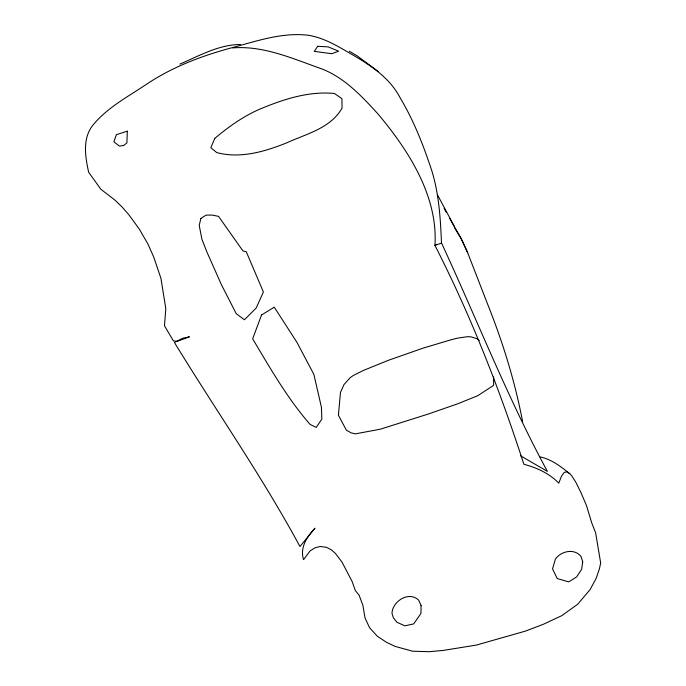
<?xml version="1.0" encoding="UTF-8"?>
<svg xmlns="http://www.w3.org/2000/svg" width="686" height="686" viewBox="0 0 686 686"><rect width="100%" height="100%" fill="white"/><g stroke="black" fill="none" stroke-linecap="round" stroke-linejoin="round"><path stroke-width="1.03" d="M493.62 376.957L493.611 385.386L477.79 395.693L457.888 403.737L428.158 414.07L380.284 429.204L355.322 433.861L351.129 432.849L346.396 430.216L338.412 415.253L340.453 392.521L343.96 384.623L350.28 377.54L353.522 375.362L363.631 370.354L388.242 360.356L423.056 348.145L449.759 340.153L457.399 338.164L467.852 336.637L471.239 336.92L477.01 338.73L479.24 340.47M436.279 244.448L434.941 245.408C470.845 315.689 499.588 389.288 523.881 464.276C536.855 467.741 549.297 473.357 558.773 483.141L561.568 476.041L564.389 472.26L566.876 471.934L569.74 473.649L571.747 475.835L575.726 482.061L580.973 492.659L586.479 505.556L591.692 522.732L595.628 532.833L600.679 563.035L599.375 568.986L596.057 578.615L590.037 589.643L577.732 604.22L561.834 615.642L543.389 624.269L525.502 631.094L476.358 645.08L443.036 650.448L429.119 651.7L412.569 651.203L395.067 646.384L386.278 642.173L377.351 636.248L369.583 627.767L365.021 617.915L362.894 605.335L359.078 595.114L355.382 590.672L352.115 581.479L342.014 562.108L335.505 553.559L331.432 549.838L326.442 547.308L320.088 546.493L315.106 547.788L310.098 550.927L303.538 559.665C299.688 547.471 307.036 536.684 314.994 528.211L299.962 546.545C262.018 476.238 216.03 410.64 174.45 342.511L182.442 338.335L189.456 336.8L177.271 341.336L173.421 340.891L164.477 325.781L165.815 308.64L160.893 278.173L153.767 257.164L147.97 244.105L139.267 229.021L128.977 214.907L122.074 206.983L114.879 200.046L100.808 189.216L88.648 172.229C85.236 156.665 82.174 138.452 93.047 124.981C107.342 107.599 127.639 96.889 146.084 84.549C172.598 66.688 202.584 55.532 233.309 47.36C257.679 40.74 282.726 32.182 308.297 35.26C325.198 37.962 339.793 47.505 354.362 55.866C372.404 66.465 390.343 78.813 400.187 97.901C412.638 118.747 421.856 141.316 429.625 164.271C438.783 189.662 440.369 216.399 441.492 243.093L434.941 245.408C438.157 196.187 408.393 150.191 378.003 113.979C361.839 96.289 344.749 77.878 321.931 68.952C293.128 58.833 263.921 45.43 232.674 47.891M179.938 64.098C199.317 55.746 218.74 44.633 240.452 44.479M540.276 456.936C551.621 459.388 560.839 466.583 569.74 473.649M520.485 455.753L547.385 471.385C507.451 397.597 476.864 319.264 441.621 243.23M349.32 51.227L357.097 55.806L378.338 71.618M454.372 227.443L461.266 238.762L467.629 252.654L488.02 305.184C503.035 342.923 515.049 381.836 522.629 421.761M437.642 195.158L454.372 226.483M444.108 208.373L446.149 212.085M449.733 218.585L461.266 238.762L467.629 252.654M421.067 605.498L420.972 613.404L413.667 623.908L404.834 625.838L397.031 622.296L393.404 617.889L391.998 613.344C392.418 601.133 409.079 590.732 418.657 600.147L421.067 605.498M127.33 131.18L126.91 142.817L123.763 145.501L119.381 146.075L113.893 141.822L116.371 134.67L127.33 131.18M582.706 561.817L581.651 569.294L576.609 576.935L568.72 581.891L557.255 578.564L552.53 568.9L555.411 559.047C561.054 551.064 574.396 548.02 581.016 556.492L582.706 561.817M200.835 218.534L199.223 225.428L201.907 239.208L206.958 252.139L221.561 285.024L236.258 313.699L244.413 319.779L256.161 308.065L263.39 291.979L246.283 251.788L242.947 250.922L218.517 216.364L212.137 215.061L206.014 215.138L200.835 218.534M261.555 314.985L252.654 338.807C270.267 368.382 287.443 398.412 310.141 424.488L316.237 427.369L321.854 419.137L321.417 407.252L313.871 374.376L296.978 342.408L274.28 307.182L261.555 314.985M214.769 138.426L210.842 147.687L216.699 152.549C240.066 158.895 264.53 151.709 286.328 143.014C306.025 133.941 330.721 128.402 342.048 108.054L341.911 98.63L334.391 93.468C309.112 91.006 284.158 99.05 261.083 108.611C243.959 115.78 228.91 126.541 214.769 138.426M317.729 46.288L314.248 51.373L331.775 53.705L338.644 51.193L328.208 46.888L317.729 46.288"/></g></svg>
